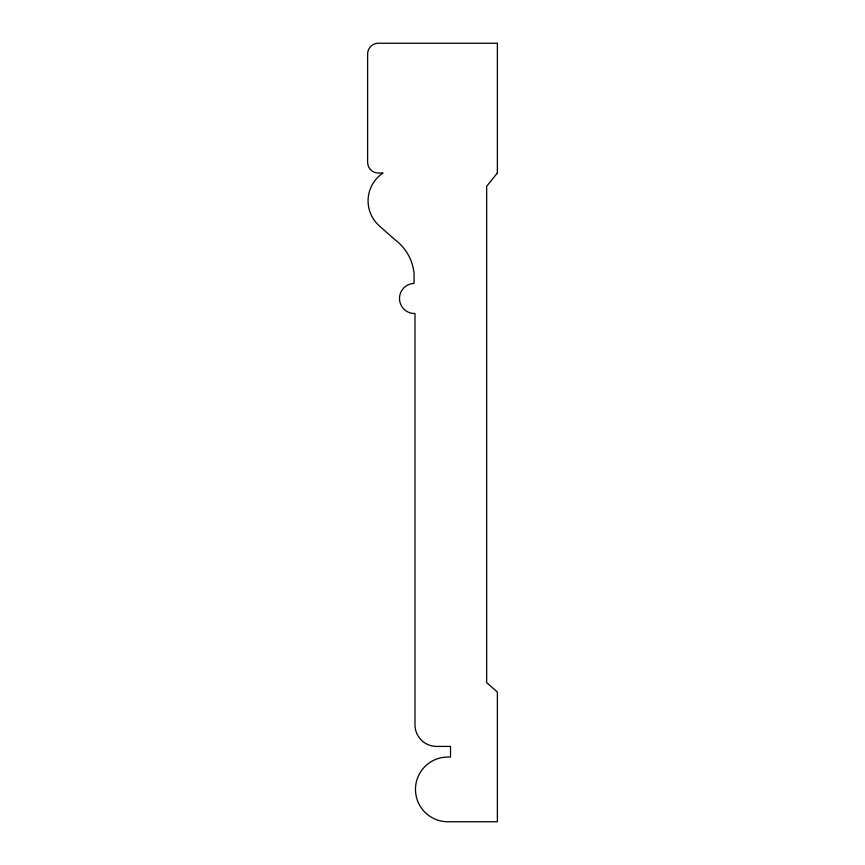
<?xml version="1.0" encoding="UTF-8"?>
<svg xmlns="http://www.w3.org/2000/svg" width="865" height="865" viewBox="0 0 865 865"><rect width="100%" height="100%" fill="white"/><g stroke="black" fill="none" stroke-linecap="round" stroke-linejoin="round"><path stroke-width="1.3" d="M497.375 173L486.649 186.321L486.649 682.669L497.375 692L497.375 821.75L447.821 821.75A32.351 32.351 0 0 1 415.47 789.399A32.351 32.351 0 0 1 447.821 757.048L450.503 757.048L450.503 746.419L436.609 746.419A21.625 21.625 0 0 1 414.984 724.794L414.984 313.519A15.04 15.04 0 0 1 399.5 298.933A15.04 15.04 0 0 1 414.075 283.439L414.075 273.416A47.91 47.91 0 0 0 394.948 239.692L379.432 225.981A33.432 33.432 0 0 1 383.022 173.022L378.351 173.022A10.726 10.726 0 0 1 367.625 162.296L367.625 53.976A10.726 10.726 0 0 1 378.351 43.25L497.375 43.25L497.375 173"/></g></svg>
